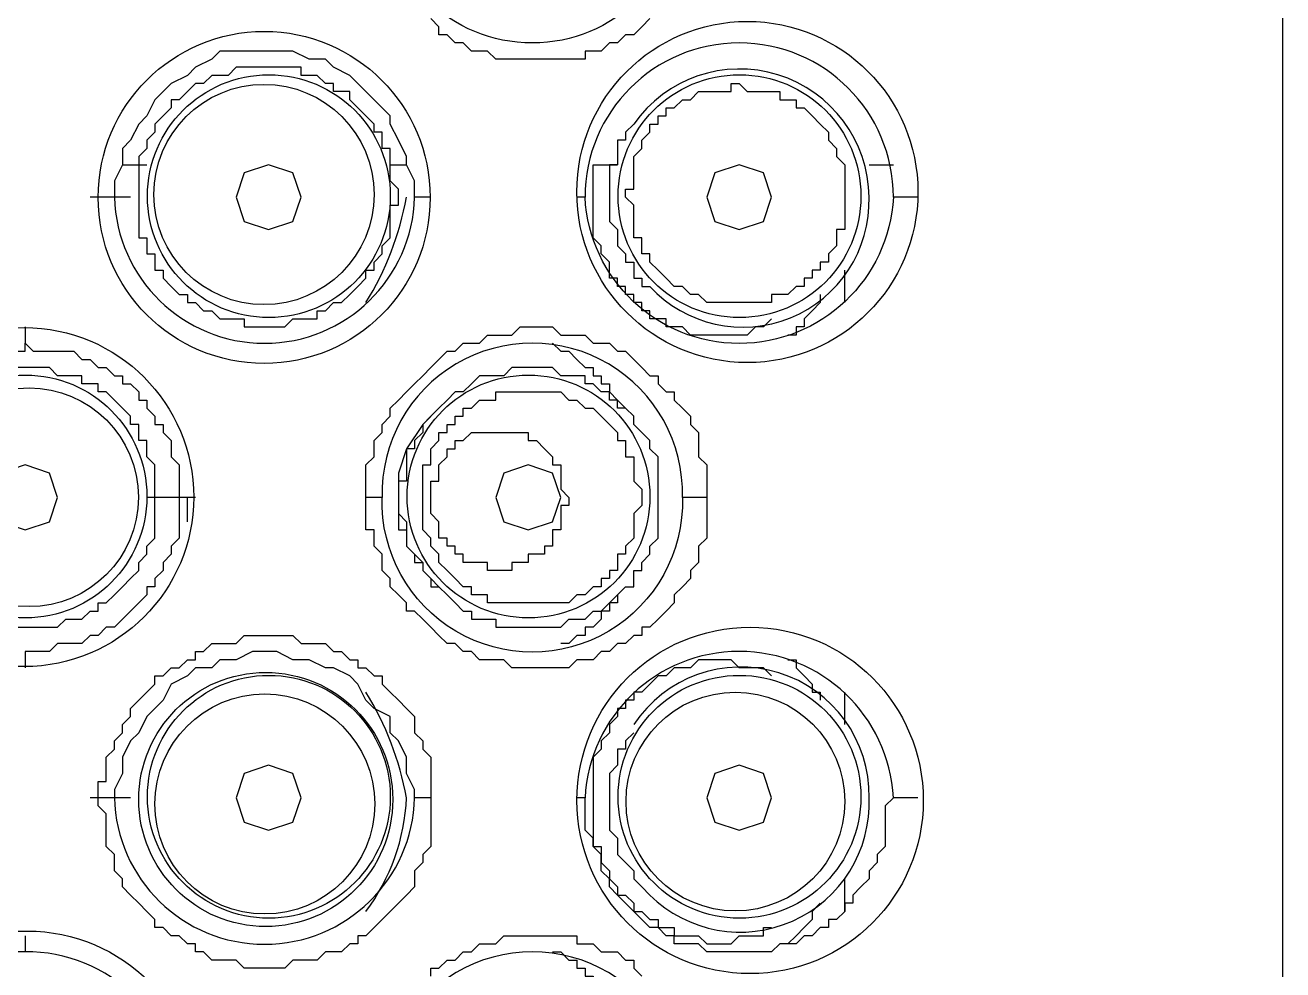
# Model space of a CAD drawing. Extents: x -1585 to -1165, y -4178 to -3881.
# Drawn here: x -1411.078 to -1406.466, y -3990.599 to -3987.136 of the extents above; entities that cross this region are included whole.
import ezdxf

# ---------------------------------------------------------------- set-up
doc = ezdxf.new("R2010")
doc.units = 0
doc.header["$LTSCALE"] = 7
doc.layers.add('DWG', color=7, linetype='CONTINUOUS')

msp = doc.modelspace()

# ---------------------------------------------------------------- linework, layer by layer
at = {"layer": 'DWG'}
for points in [[(-1406.4663, -4033.5221), (-1406.4663, -3967.1796), (-1415.6591, -3967.1796), (-1415.6591, -4033.5221)], [(-1410.6611, -3987.7666), (-1410.6611, -3987.7963), (-1410.6611, -3987.8261), (-1410.6611, -3987.8558), (-1410.6611, -3987.8856), (-1410.6611, -3987.9153), (-1410.6313, -3987.9153), (-1410.6313, -3987.9451), (-1410.6313, -3987.9748), (-1410.6016, -3987.9748), (-1410.6016, -3988.0046), (-1410.6016, -3988.0343), (-1410.5718, -3988.0343), (-1410.5718, -3988.0641), (-1410.5421, -3988.0938), (-1410.5123, -3988.1236), (-1410.4826, -3988.1236), (-1410.4826, -3988.1533), (-1410.4528, -3988.1533), (-1410.4231, -3988.1831), (-1410.3933, -3988.1831), (-1410.3636, -3988.2128), (-1410.3338, -3988.2128), (-1410.3041, -3988.2128), (-1410.2743, -3988.2128), (-1410.2743, -3988.2426), (-1410.2446, -3988.2426), (-1410.2148, -3988.2426), (-1410.1851, -3988.2426), (-1410.1553, -3988.2426), (-1410.1256, -3988.2426), (-1410.0958, -3988.2128), (-1410.0661, -3988.2128), (-1410.0363, -3988.2128), (-1410.0066, -3988.2128), (-1410.0066, -3988.1831), (-1409.9768, -3988.1831), (-1409.9471, -3988.1533), (-1409.9173, -3988.1533), (-1409.8876, -3988.1236), (-1409.8578, -3988.0938), (-1409.8281, -3988.0641), (-1409.8281, -3988.0343), (-1409.7983, -3988.0343), (-1409.7983, -3988.0046), (-1409.7686, -3987.9748), (-1409.7686, -3987.9451), (-1409.7388, -3987.9153), (-1409.7388, -3987.8856), (-1409.7388, -3987.8558), (-1409.7388, -3987.8261), (-1409.7388, -3987.7963), (-1409.7091, -3987.7963), (-1409.7091, -3987.7666), (-1409.7091, -3987.7368), (-1409.7388, -3987.7071), (-1409.7388, -3987.6773), (-1409.7388, -3987.6476), (-1409.7388, -3987.6178), (-1409.7388, -3987.5881), (-1409.7686, -3987.5881), (-1409.7686, -3987.5583), (-1409.7686, -3987.5286), (-1409.7983, -3987.5286), (-1409.7983, -3987.4988), (-1409.8281, -3987.4691), (-1409.8578, -3987.4393), (-1409.8876, -3987.4096), (-1409.8876, -3987.3798), (-1409.9173, -3987.3798), (-1409.9471, -3987.3798), (-1409.9471, -3987.3501), (-1409.9768, -3987.3501), (-1410.0066, -3987.3203), (-1410.0363, -3987.3203), (-1410.0661, -3987.3203), (-1410.0661, -3987.2906), (-1410.0958, -3987.2906), (-1410.1256, -3987.2906), (-1410.1553, -3987.2906), (-1410.1851, -3987.2906), (-1410.2148, -3987.2906), (-1410.2446, -3987.2906), (-1410.2743, -3987.2906), (-1410.3041, -3987.2906), (-1410.3338, -3987.3203), (-1410.3636, -3987.3203), (-1410.3933, -3987.3203), (-1410.4231, -3987.3501), (-1410.4528, -3987.3501), (-1410.4826, -3987.3798), (-1410.5123, -3987.4096), (-1410.5421, -3987.4096), (-1410.5421, -3987.4393), (-1410.5718, -3987.4691), (-1410.6016, -3987.4988), (-1410.6016, -3987.5286), (-1410.6313, -3987.5583), (-1410.6313, -3987.5881), (-1410.6611, -3987.6178), (-1410.6611, -3987.6476), (-1410.6611, -3987.6773), (-1410.6611, -3987.7071), (-1410.6611, -3987.7368)], [(-1408.0728, -3987.7666), (-1408.0728, -3987.7963), (-1408.0728, -3987.8261), (-1408.0728, -3987.8558), (-1408.0728, -3987.8856), (-1408.1026, -3987.8856), (-1408.1026, -3987.9153), (-1408.1026, -3987.9451), (-1408.1323, -3987.9748), (-1408.1323, -3988.0046), (-1408.1621, -3988.0046), (-1408.1621, -3988.0343), (-1408.1918, -3988.0343), (-1408.1918, -3988.0641), (-1408.2216, -3988.0641), (-1408.2216, -3988.0938), (-1408.2513, -3988.0938), (-1408.2811, -3988.1236), (-1408.3108, -3988.1236), (-1408.3406, -3988.1236), (-1408.3406, -3988.1533), (-1408.3703, -3988.1533), (-1408.4001, -3988.1533), (-1408.4298, -3988.1533), (-1408.4596, -3988.1533), (-1408.4893, -3988.1533), (-1408.5191, -3988.1533), (-1408.5488, -3988.1533), (-1408.5786, -3988.1533), (-1408.6083, -3988.1236), (-1408.6381, -3988.1236), (-1408.6678, -3988.0938), (-1408.6976, -3988.0938), (-1408.7273, -3988.0641), (-1408.7571, -3988.0343), (-1408.7868, -3988.0046), (-1408.7868, -3987.9748), (-1408.8166, -3987.9748), (-1408.8166, -3987.9451), (-1408.8166, -3987.9153), (-1408.8463, -3987.9153), (-1408.8463, -3987.8856), (-1408.8463, -3987.8558), (-1408.8463, -3987.8261), (-1408.8463, -3987.7963), (-1408.8761, -3987.7666), (-1408.8761, -3987.7368), (-1408.8463, -3987.7368), (-1408.8463, -3987.7071), (-1408.8463, -3987.6773), (-1408.8463, -3987.6476), (-1408.8463, -3987.6178), (-1408.8166, -3987.5881), (-1408.8166, -3987.5583), (-1408.7868, -3987.5286), (-1408.7868, -3987.4988), (-1408.7571, -3987.4988), (-1408.7571, -3987.4691), (-1408.7273, -3987.4691), (-1408.7273, -3987.4393), (-1408.6976, -3987.4393), (-1408.6678, -3987.4096), (-1408.6381, -3987.4096), (-1408.6083, -3987.3798), (-1408.5786, -3987.3798), (-1408.5488, -3987.3798), (-1408.5191, -3987.3798), (-1408.4893, -3987.3798), (-1408.4893, -3987.3501), (-1408.4596, -3987.3501), (-1408.4298, -3987.3798), (-1408.4001, -3987.3798), (-1408.3703, -3987.3798), (-1408.3406, -3987.3798), (-1408.3108, -3987.3798), (-1408.3108, -3987.4096), (-1408.2811, -3987.4096), (-1408.2513, -3987.4096), (-1408.2513, -3987.4393), (-1408.2216, -3987.4393), (-1408.1918, -3987.4691), (-1408.1621, -3987.4988), (-1408.1323, -3987.5286), (-1408.1323, -3987.5583), (-1408.1026, -3987.5881), (-1408.1026, -3987.6178), (-1408.0728, -3987.6476), (-1408.0728, -3987.6773), (-1408.0728, -3987.7071), (-1408.0728, -3987.7368)], [(-1410.3041, -3987.7666), (-1410.2743, -3987.8558), (-1410.1851, -3987.8856), (-1410.0958, -3987.8558), (-1410.0661, -3987.7666), (-1410.0958, -3987.6773), (-1410.1851, -3987.6476), (-1410.2743, -3987.6773)], [(-1408.5786, -3987.7666), (-1408.5488, -3987.8558), (-1408.4596, -3987.8856), (-1408.3703, -3987.8558), (-1408.3406, -3987.7666), (-1408.3703, -3987.6773), (-1408.4596, -3987.6476), (-1408.5488, -3987.6773)], [(-1409.8281, -3988.8673), (-1409.8281, -3988.8376), (-1409.8281, -3988.8078), (-1409.8281, -3988.7781), (-1409.8281, -3988.7483), (-1409.7983, -3988.7186), (-1409.7983, -3988.6888), (-1409.7983, -3988.6591), (-1409.7686, -3988.6293), (-1409.7686, -3988.5996), (-1409.7388, -3988.5698), (-1409.7388, -3988.5401), (-1409.7091, -3988.5103), (-1409.6793, -3988.4806), (-1409.6496, -3988.4508), (-1409.6198, -3988.4211), (-1409.5901, -3988.3913), (-1409.5603, -3988.3616), (-1409.5306, -3988.3318), (-1409.5008, -3988.3318), (-1409.4711, -3988.3021), (-1409.4413, -3988.3021), (-1409.4116, -3988.3021), (-1409.3818, -3988.2723), (-1409.3521, -3988.2723), (-1409.3223, -3988.2723), (-1409.2926, -3988.2723), (-1409.2628, -3988.2426), (-1409.2331, -3988.2426), (-1409.2033, -3988.2426), (-1409.1736, -3988.2426), (-1409.1438, -3988.2426), (-1409.1141, -3988.2723), (-1409.0843, -3988.2723), (-1409.0546, -3988.2723), (-1409.0248, -3988.2723), (-1408.9951, -3988.3021), (-1408.9653, -3988.3021), (-1408.9356, -3988.3021), (-1408.9058, -3988.3318), (-1408.8761, -3988.3318), (-1408.8463, -3988.3616), (-1408.8166, -3988.3913), (-1408.7868, -3988.4211), (-1408.7571, -3988.4211), (-1408.7571, -3988.4508), (-1408.7273, -3988.4806), (-1408.6976, -3988.4806), (-1408.6976, -3988.5103), (-1408.6678, -3988.5401), (-1408.6381, -3988.5698), (-1408.6381, -3988.5996), (-1408.6083, -3988.6293), (-1408.6083, -3988.6591), (-1408.6083, -3988.6888), (-1408.6083, -3988.7186), (-1408.5786, -3988.7483), (-1408.5786, -3988.7781), (-1408.5786, -3988.8078), (-1408.5786, -3988.8673), (-1408.5786, -3988.8971), (-1408.5786, -3988.9268), (-1408.5786, -3988.9566), (-1408.5786, -3988.9863), (-1408.5786, -3989.0161), (-1408.6083, -3989.0458), (-1408.6083, -3989.0756), (-1408.6083, -3989.1053), (-1408.6381, -3989.1351), (-1408.6381, -3989.1648), (-1408.6678, -3989.1946), (-1408.6976, -3989.2243), (-1408.6976, -3989.2541), (-1408.7273, -3989.2838), (-1408.7571, -3989.3136), (-1408.7868, -3989.3433), (-1408.8166, -3989.3433), (-1408.8166, -3989.3731), (-1408.8463, -3989.3731), (-1408.8761, -3989.4028), (-1408.9058, -3989.4028), (-1408.9356, -3989.4326), (-1408.9653, -3989.4326), (-1408.9951, -3989.4623), (-1409.0248, -3989.4623), (-1409.0546, -3989.4623), (-1409.0843, -3989.4921), (-1409.1141, -3989.4921), (-1409.1438, -3989.4921), (-1409.1736, -3989.4921), (-1409.2033, -3989.4921), (-1409.2331, -3989.4921), (-1409.2628, -3989.4921), (-1409.2926, -3989.4921), (-1409.3223, -3989.4623), (-1409.3521, -3989.4623), (-1409.3818, -3989.4623), (-1409.4116, -3989.4623), (-1409.4413, -3989.4326), (-1409.4711, -3989.4326), (-1409.5008, -3989.4028), (-1409.5306, -3989.4028), (-1409.5603, -3989.3731), (-1409.5901, -3989.3433), (-1409.6198, -3989.3136), (-1409.6496, -3989.2838), (-1409.6793, -3989.2838), (-1409.6793, -3989.2541), (-1409.7091, -3989.2243), (-1409.7388, -3989.1946), (-1409.7388, -3989.1648), (-1409.7686, -3989.1351), (-1409.7686, -3989.1053), (-1409.7686, -3989.0756), (-1409.7983, -3989.0458), (-1409.7983, -3989.0161), (-1409.7983, -3988.9863), (-1409.8281, -3988.9863), (-1409.8281, -3988.9566), (-1409.8281, -3988.9268), (-1409.8281, -3988.8971)], [(-1409.7091, -3988.8673), (-1409.7091, -3988.8971), (-1409.7091, -3988.9268), (-1409.6793, -3988.9566), (-1409.6793, -3988.9863), (-1409.6793, -3989.0161), (-1409.6793, -3989.0458), (-1409.6496, -3989.0756), (-1409.6198, -3989.1053), (-1409.6198, -3989.1351), (-1409.5901, -3989.1648), (-1409.5901, -3989.1946), (-1409.5603, -3989.1946), (-1409.5306, -3989.2243), (-1409.5008, -3989.2541), (-1409.4711, -3989.2838), (-1409.4413, -3989.2838), (-1409.4413, -3989.3136), (-1409.4116, -3989.3136), (-1409.3818, -3989.3136), (-1409.3521, -3989.3136), (-1409.3521, -3989.3433), (-1409.3223, -3989.3433), (-1409.2926, -3989.3433), (-1409.2628, -3989.3433), (-1409.2331, -3989.3433), (-1409.2033, -3989.3433), (-1409.1736, -3989.3433), (-1409.1438, -3989.3433), (-1409.1141, -3989.3433), (-1409.0843, -3989.3136), (-1409.0546, -3989.3136), (-1409.0248, -3989.3136), (-1408.9951, -3989.2838), (-1408.9653, -3989.2838), (-1408.9356, -3989.2541), (-1408.9058, -3989.2243), (-1408.8761, -3989.1946), (-1408.8463, -3989.1946), (-1408.8463, -3989.1648), (-1408.8463, -3989.1351), (-1408.8166, -3989.1351), (-1408.8166, -3989.1053), (-1408.7868, -3989.0756), (-1408.7868, -3989.0458), (-1408.7571, -3989.0161), (-1408.7571, -3988.9863), (-1408.7571, -3988.9566), (-1408.7571, -3988.9268), (-1408.7571, -3988.8971), (-1408.7571, -3988.8673), (-1408.7571, -3988.8376), (-1408.7571, -3988.8078), (-1408.7571, -3988.7781), (-1408.7571, -3988.7483), (-1408.7571, -3988.7186), (-1408.7868, -3988.6888), (-1408.7868, -3988.6591), (-1408.8166, -3988.6293), (-1408.8463, -3988.5996), (-1408.8463, -3988.5698), (-1408.8761, -3988.5401), (-1408.9058, -3988.5401), (-1408.9058, -3988.5103), (-1408.9356, -3988.5103), (-1408.9356, -3988.4806), (-1408.9653, -3988.4806), (-1408.9951, -3988.4508), (-1409.0248, -3988.4508), (-1409.0248, -3988.4211), (-1409.0546, -3988.4211), (-1409.0843, -3988.4211), (-1409.1141, -3988.4211), (-1409.1438, -3988.3913), (-1409.1736, -3988.3913), (-1409.2033, -3988.3913), (-1409.2331, -3988.3913), (-1409.2628, -3988.3913), (-1409.2926, -3988.3913), (-1409.3223, -3988.4211), (-1409.3521, -3988.4211), (-1409.3818, -3988.4211), (-1409.4116, -3988.4211), (-1409.4413, -3988.4508), (-1409.4711, -3988.4806), (-1409.5008, -3988.4806), (-1409.5306, -3988.5103), (-1409.5603, -3988.5401), (-1409.5901, -3988.5698), (-1409.6198, -3988.5996), (-1409.6198, -3988.6293), (-1409.6496, -3988.6591), (-1409.6496, -3988.6888), (-1409.6793, -3988.6888), (-1409.6793, -3988.7186), (-1409.6793, -3988.7483), (-1409.6793, -3988.7781), (-1409.6793, -3988.8078), (-1409.7091, -3988.8078), (-1409.7091, -3988.8376)], [(-1408.8166, -3988.8673), (-1408.8166, -3988.8971), (-1408.8463, -3988.9268), (-1408.8463, -3988.9566), (-1408.8463, -3988.9863), (-1408.8463, -3989.0161), (-1408.8761, -3989.0458), (-1408.8761, -3989.0756), (-1408.9058, -3989.0756), (-1408.9058, -3989.1053), (-1408.9058, -3989.1351), (-1408.9356, -3989.1351), (-1408.9356, -3989.1648), (-1408.9653, -3989.1648), (-1408.9653, -3989.1946), (-1408.9951, -3989.1946), (-1409.0248, -3989.2243), (-1409.0546, -3989.2243), (-1409.0843, -3989.2541), (-1409.1141, -3989.2541), (-1409.1438, -3989.2541), (-1409.1736, -3989.2541), (-1409.2033, -3989.2541), (-1409.2331, -3989.2541), (-1409.2628, -3989.2541), (-1409.2926, -3989.2541), (-1409.3223, -3989.2541), (-1409.3521, -3989.2541), (-1409.3818, -3989.2541), (-1409.3818, -3989.2243), (-1409.4116, -3989.2243), (-1409.4413, -3989.2243), (-1409.4413, -3989.1946), (-1409.4711, -3989.1946), (-1409.5008, -3989.1648), (-1409.5306, -3989.1351), (-1409.5603, -3989.1053), (-1409.5603, -3989.0756), (-1409.5901, -3989.0458), (-1409.5901, -3989.0161), (-1409.6198, -3988.9863), (-1409.6198, -3988.9566), (-1409.6198, -3988.9268), (-1409.6198, -3988.8971), (-1409.6198, -3988.8673), (-1409.6198, -3988.8376), (-1409.6198, -3988.8078), (-1409.6198, -3988.7781), (-1409.6198, -3988.7483), (-1409.5901, -3988.7483), (-1409.5901, -3988.7186), (-1409.5901, -3988.6888), (-1409.5603, -3988.6591), (-1409.5603, -3988.6293), (-1409.5306, -3988.6293), (-1409.5306, -3988.5996), (-1409.5008, -3988.5996), (-1409.5008, -3988.5698), (-1409.4711, -3988.5698), (-1409.4711, -3988.5401), (-1409.4413, -3988.5401), (-1409.4116, -3988.5103), (-1409.3818, -3988.5103), (-1409.3521, -3988.5103), (-1409.3521, -3988.4806), (-1409.3223, -3988.4806), (-1409.2926, -3988.4806), (-1409.2628, -3988.4806), (-1409.2331, -3988.4806), (-1409.2033, -3988.4806), (-1409.1736, -3988.4806), (-1409.1438, -3988.4806), (-1409.1141, -3988.4806), (-1409.0843, -3988.5103), (-1409.0546, -3988.5103), (-1409.0248, -3988.5401), (-1408.9951, -3988.5401), (-1408.9653, -3988.5698), (-1408.9356, -3988.5996), (-1408.9058, -3988.6293), (-1408.9058, -3988.6591), (-1408.8761, -3988.6591), (-1408.8761, -3988.6888), (-1408.8761, -3988.7186), (-1408.8463, -3988.7186), (-1408.8463, -3988.7483), (-1408.8463, -3988.7781), (-1408.8463, -3988.8078), (-1408.8166, -3988.8376)], [(-1409.5901, -3988.8673), (-1409.5901, -3988.8376), (-1409.5901, -3988.8078), (-1409.5603, -3988.8078), (-1409.5603, -3988.7781), (-1409.5603, -3988.7483), (-1409.5306, -3988.7186), (-1409.5306, -3988.6888), (-1409.5008, -3988.6888), (-1409.5008, -3988.6591), (-1409.4711, -3988.6591), (-1409.4413, -3988.6293), (-1409.4116, -3988.6293), (-1409.3818, -3988.6293), (-1409.3521, -3988.6293), (-1409.3223, -3988.6293), (-1409.2926, -3988.6293), (-1409.2628, -3988.6293), (-1409.2331, -3988.6293), (-1409.2331, -3988.6591), (-1409.2033, -3988.6591), (-1409.1736, -3988.6888), (-1409.1438, -3988.7186), (-1409.1438, -3988.7483), (-1409.1141, -3988.7483), (-1409.1141, -3988.7781), (-1409.1141, -3988.8078), (-1409.1141, -3988.8376), (-1409.0843, -3988.8673), (-1409.0843, -3988.8971), (-1409.1141, -3988.8971), (-1409.1141, -3988.9268), (-1409.1141, -3988.9566), (-1409.1141, -3988.9863), (-1409.1438, -3988.9863), (-1409.1438, -3989.0161), (-1409.1438, -3989.0458), (-1409.1736, -3989.0458), (-1409.1736, -3989.0756), (-1409.2033, -3989.0756), (-1409.2331, -3989.0756), (-1409.2331, -3989.1053), (-1409.2628, -3989.1053), (-1409.2926, -3989.1053), (-1409.2926, -3989.1351), (-1409.3223, -3989.1351), (-1409.3521, -3989.1351), (-1409.3818, -3989.1351), (-1409.3818, -3989.1053), (-1409.4116, -3989.1053), (-1409.4413, -3989.1053), (-1409.4711, -3989.1053), (-1409.4711, -3989.0756), (-1409.5008, -3989.0756), (-1409.5008, -3989.0458), (-1409.5306, -3989.0458), (-1409.5306, -3989.0161), (-1409.5603, -3989.0161), (-1409.5603, -3988.9863), (-1409.5603, -3988.9566), (-1409.5901, -3988.9268), (-1409.5901, -3988.8971)], [(-1410.9586, -3988.8673), (-1410.9883, -3988.7781), (-1411.0776, -3988.7483), (-1411.1668, -3988.7781), (-1411.1966, -3988.8673), (-1411.1668, -3988.9566), (-1411.0776, -3988.9863), (-1410.9883, -3988.9566)], [(-1409.3521, -3988.8673), (-1409.3223, -3988.9566), (-1409.2331, -3988.9863), (-1409.1438, -3988.9566), (-1409.1141, -3988.8673), (-1409.1438, -3988.7781), (-1409.2331, -3988.7483), (-1409.3223, -3988.7781)], [(-1410.8098, -3989.9681), (-1410.8098, -3989.9383), (-1410.8098, -3989.9086), (-1410.7801, -3989.9086), (-1410.7801, -3989.8788), (-1410.7801, -3989.8491), (-1410.7801, -3989.8193), (-1410.7503, -3989.7896), (-1410.7503, -3989.7598), (-1410.7206, -3989.7301), (-1410.7206, -3989.7003), (-1410.6908, -3989.6706), (-1410.6908, -3989.6408), (-1410.6611, -3989.6111), (-1410.6313, -3989.5813), (-1410.6016, -3989.5516), (-1410.6016, -3989.5218), (-1410.5718, -3989.5218), (-1410.5421, -3989.4921), (-1410.5123, -3989.4921), (-1410.4826, -3989.4623), (-1410.4528, -3989.4623), (-1410.4528, -3989.4326), (-1410.4231, -3989.4326), (-1410.3933, -3989.4028), (-1410.3636, -3989.4028), (-1410.3338, -3989.4028), (-1410.3041, -3989.4028), (-1410.2743, -3989.3731), (-1410.2446, -3989.3731), (-1410.2148, -3989.3731), (-1410.1851, -3989.3731), (-1410.1553, -3989.3731), (-1410.1256, -3989.3731), (-1410.0958, -3989.3731), (-1410.0661, -3989.4028), (-1410.0363, -3989.4028), (-1410.0066, -3989.4028), (-1409.9768, -3989.4028), (-1409.9471, -3989.4326), (-1409.9173, -3989.4326), (-1409.8876, -3989.4623), (-1409.8578, -3989.4623), (-1409.8578, -3989.4921), (-1409.8281, -3989.4921), (-1409.7983, -3989.5218), (-1409.7686, -3989.5218), (-1409.7686, -3989.5516), (-1409.7388, -3989.5813), (-1409.7091, -3989.6111), (-1409.6793, -3989.6408), (-1409.6496, -3989.6706), (-1409.6496, -3989.7003), (-1409.6496, -3989.7301), (-1409.6198, -3989.7598), (-1409.6198, -3989.7896), (-1409.5901, -3989.8193), (-1409.5901, -3989.8491), (-1409.5901, -3989.8788), (-1409.5901, -3989.9086), (-1409.5901, -3989.9383), (-1409.5901, -3989.9681), (-1409.5901, -3989.9978), (-1409.5901, -3990.0276), (-1409.5901, -3990.0573), (-1409.5901, -3990.0871), (-1409.5901, -3990.1168), (-1409.5901, -3990.1466), (-1409.6198, -3990.1763), (-1409.6198, -3990.2061), (-1409.6496, -3990.2358), (-1409.6496, -3990.2656), (-1409.6496, -3990.2953), (-1409.6793, -3990.3251), (-1409.7091, -3990.3548), (-1409.7388, -3990.3846), (-1409.7686, -3990.4143), (-1409.7983, -3990.4441), (-1409.8281, -3990.4738), (-1409.8578, -3990.4738), (-1409.8578, -3990.5036), (-1409.8876, -3990.5036), (-1409.9173, -3990.5333), (-1409.9471, -3990.5333), (-1409.9768, -3990.5333), (-1410.0066, -3990.5631), (-1410.0363, -3990.5631), (-1410.0661, -3990.5631), (-1410.0958, -3990.5631), (-1410.1256, -3990.5928), (-1410.1553, -3990.5928), (-1410.1851, -3990.5928), (-1410.2148, -3990.5928), (-1410.2446, -3990.5928), (-1410.2743, -3990.5928), (-1410.3041, -3990.5631), (-1410.3338, -3990.5631), (-1410.3636, -3990.5631), (-1410.3933, -3990.5631), (-1410.4231, -3990.5333), (-1410.4528, -3990.5333), (-1410.4528, -3990.5036), (-1410.4826, -3990.5036), (-1410.5123, -3990.4738), (-1410.5421, -3990.4738), (-1410.5718, -3990.4441), (-1410.6016, -3990.4441), (-1410.6016, -3990.4143), (-1410.6313, -3990.3846), (-1410.6611, -3990.3548), (-1410.6908, -3990.3251), (-1410.7206, -3990.2953), (-1410.7206, -3990.2656), (-1410.7503, -3990.2358), (-1410.7503, -3990.2061), (-1410.7503, -3990.1763), (-1410.7801, -3990.1466), (-1410.7801, -3990.1168), (-1410.7801, -3990.0871), (-1410.7801, -3990.0573), (-1410.7801, -3990.0276), (-1410.8098, -3989.9978)], [(-1410.3041, -3989.9681), (-1410.2743, -3990.0573), (-1410.1851, -3990.0871), (-1410.0958, -3990.0573), (-1410.0661, -3989.9681), (-1410.0958, -3989.8788), (-1410.1851, -3989.8491), (-1410.2743, -3989.8788)], [(-1408.5786, -3989.9681), (-1408.5488, -3990.0573), (-1408.4596, -3990.0871), (-1408.3703, -3990.0573), (-1408.3406, -3989.9681), (-1408.3703, -3989.8788), (-1408.4596, -3989.8491), (-1408.5488, -3989.8788)]]:
    msp.add_lwpolyline(points, close=True, dxfattribs=at)
for points in [[(-1408.5786, -3986.6658), (-1408.6083, -3986.6658), (-1408.6381, -3986.6658), (-1408.6678, -3986.6658, -0.973338), (-1409.7686, -3986.6658), (-1409.7983, -3986.6658), (-1409.8281, -3986.6658)], [(-1407.8051, -3987.7666), (-1407.8348, -3987.7666), (-1407.8646, -3987.7666), (-1407.8943, -3987.7666, -0.948753), (-1409.0248, -3987.7666), (-1409.0546, -3987.7666)], [(-1408.5786, -3988.8673), (-1408.6083, -3988.8673), (-1408.6381, -3988.8673), (-1408.6678, -3988.8673, -1.030318), (-1409.7686, -3988.8673), (-1409.7983, -3988.8673), (-1409.8281, -3988.8673)], [(-1408.8463, -3989.7301), (-1408.8761, -3989.7598), (-1408.8761, -3989.7896), (-1408.9058, -3989.7896), (-1408.9058, -3989.8193), (-1408.9058, -3989.8491), (-1408.9356, -3989.8788), (-1408.9356, -3989.9086), (-1408.9356, -3989.9383), (-1408.9356, -3989.9681), (-1408.9356, -3989.9978), (-1408.9356, -3990.0276), (-1408.9356, -3990.0573), (-1408.9356, -3990.0871), (-1408.9058, -3990.1168), (-1408.9058, -3990.1466), (-1408.9058, -3990.1763), (-1408.8761, -3990.2061), (-1408.8463, -3990.2358), (-1408.8463, -3990.2656), (-1408.8166, -3990.2953), (-1408.7868, -3990.3251, 0.680857), (-1407.9836, -3989.9681, 0.751306), (-1408.8463, -3989.7003)], [(-1409.8281, -3990.3846, 0.150368), (-1409.6793, -3989.9681, 0.09294), (-1409.8281, -3989.5813)]]:
    msp.add_lwpolyline(points, format="xyb", dxfattribs=at)
for points in [[(-1408.7868, -3987.1121), (-1408.8166, -3987.1418), (-1408.8463, -3987.1716), (-1408.8761, -3987.1716), (-1408.9058, -3987.2013), (-1408.9356, -3987.2013), (-1408.9653, -3987.2311), (-1408.9951, -3987.2311), (-1409.0248, -3987.2311), (-1409.0248, -3987.2608), (-1409.0546, -3987.2608), (-1409.0843, -3987.2608), (-1409.1141, -3987.2608), (-1409.1438, -3987.2608), (-1409.1736, -3987.2608), (-1409.2033, -3987.2608), (-1409.2331, -3987.2608), (-1409.2628, -3987.2608), (-1409.2926, -3987.2608), (-1409.3223, -3987.2608), (-1409.3521, -3987.2608), (-1409.3818, -3987.2311), (-1409.4116, -3987.2311), (-1409.4413, -3987.2311), (-1409.4711, -3987.2013), (-1409.5008, -3987.2013), (-1409.5306, -3987.1716), (-1409.5603, -3987.1716), (-1409.5603, -3987.1418), (-1409.5901, -3987.1121)], [(-1409.5901, -3987.7666), (-1409.6198, -3987.7666), (-1409.6496, -3987.7666), (-1409.6496, -3987.7071), (-1409.6793, -3987.6476), (-1409.6793, -3987.6178), (-1409.7091, -3987.5583), (-1409.7388, -3987.4988), (-1409.7388, -3987.4691), (-1409.7983, -3987.4096), (-1409.8281, -3987.3798), (-1409.8578, -3987.3501), (-1409.8876, -3987.3203), (-1409.9471, -3987.2906), (-1409.9768, -3987.2608), (-1410.0363, -3987.2608), (-1410.0958, -3987.2311), (-1410.1553, -3987.2311), (-1410.1851, -3987.2311), (-1410.2446, -3987.2311), (-1410.3041, -3987.2311), (-1410.3636, -3987.2311), (-1410.3933, -3987.2608), (-1410.4528, -3987.2906), (-1410.4826, -3987.3203), (-1410.5421, -3987.3501), (-1410.5718, -3987.3798), (-1410.6016, -3987.4096), (-1410.6313, -3987.4691), (-1410.6611, -3987.4988), (-1410.6908, -3987.5583), (-1410.7206, -3987.5881), (-1410.7206, -3987.6476), (-1410.7503, -3987.7071), (-1410.7503, -3987.7666), (-1410.7801, -3987.7666), (-1410.8098, -3987.7666)], [(-1410.7206, -3987.6476), (-1410.6313, -3987.6476)], [(-1409.7388, -3987.6476), (-1409.6793, -3987.6476)], [(-1408.3406, -3988.2128), (-1408.3703, -3988.2426), (-1408.4001, -3988.2426), (-1408.4298, -3988.2723), (-1408.4596, -3988.2723), (-1408.4893, -3988.2723), (-1408.5191, -3988.2723), (-1408.5488, -3988.2723), (-1408.5786, -3988.2723), (-1408.6083, -3988.2723), (-1408.6381, -3988.2723), (-1408.6678, -3988.2426), (-1408.6976, -3988.2426), (-1408.7273, -3988.2426), (-1408.7273, -3988.2128), (-1408.7571, -3988.2128), (-1408.7868, -3988.2128), (-1408.7868, -3988.1831), (-1408.8166, -3988.1831), (-1408.8166, -3988.1533), (-1408.8463, -3988.1533), (-1408.8463, -3988.1236), (-1408.8761, -3988.1236), (-1408.8761, -3988.0938), (-1408.9058, -3988.0938), (-1408.9058, -3988.0641), (-1408.9356, -3988.0641), (-1408.9356, -3988.0343), (-1408.9356, -3988.0046), (-1408.9653, -3987.9748), (-1408.9653, -3987.9451), (-1408.9951, -3987.9153), (-1408.9951, -3987.8856), (-1408.9951, -3987.8558), (-1408.9951, -3987.8261), (-1408.9951, -3987.7963), (-1408.9951, -3987.7666), (-1408.9951, -3987.7368), (-1408.9951, -3987.7071), (-1408.9951, -3987.6773), (-1408.9951, -3987.6476), (-1408.9058, -3987.6476)], [(-1407.9836, -3987.6476), (-1407.8943, -3987.6476)], [(-1410.6908, -3987.7666), (-1410.7206, -3987.7666), (-1410.7503, -3987.7666), (-1410.7801, -3987.7666), (-1410.8098, -3987.7666), (-1410.8396, -3987.7666)], [(-1408.0728, -3988.1533), (-1408.0728, -3988.0343)], [(-1408.1621, -3988.1236), (-1408.1621, -3988.1533), (-1408.1918, -3988.1831), (-1408.2216, -3988.2128), (-1408.2216, -3988.2426), (-1408.2513, -3988.2426), (-1408.2513, -3988.2723), (-1408.2811, -3988.2723)], [(-1411.0776, -3988.2426), (-1411.0776, -3988.2723), (-1411.0776, -3988.3021), (-1411.0478, -3988.3318), (-1411.0181, -3988.3318), (-1410.9883, -3988.3318), (-1410.9586, -3988.3318), (-1410.9288, -3988.3318), (-1410.8991, -3988.3318), (-1410.8693, -3988.3616), (-1410.8396, -3988.3616), (-1410.8098, -3988.3913), (-1410.7801, -3988.3913), (-1410.7503, -3988.4211), (-1410.7206, -3988.4211), (-1410.7206, -3988.4508), (-1410.6908, -3988.4508), (-1410.6611, -3988.4806), (-1410.6611, -3988.5103), (-1410.6313, -3988.5103), (-1410.6313, -3988.5401), (-1410.6016, -3988.5698), (-1410.6016, -3988.5996), (-1410.5718, -3988.5996), (-1410.5718, -3988.6293), (-1410.5421, -3988.6591), (-1410.5421, -3988.6888), (-1410.5421, -3988.7186), (-1410.5123, -3988.7483), (-1410.5123, -3988.7781), (-1410.5123, -3988.8078), (-1410.5123, -3988.8376), (-1410.5123, -3988.8673)], [(-1411.1073, -3988.3318), (-1411.0776, -3988.3318), (-1411.0776, -3988.3021)], [(-1409.1438, -3988.3021), (-1409.1141, -3988.3318), (-1409.0843, -3988.3318), (-1409.0546, -3988.3616), (-1409.0248, -3988.3913), (-1408.9951, -3988.3913), (-1408.9951, -3988.4211), (-1408.9653, -3988.4211), (-1408.9653, -3988.4508), (-1408.9356, -3988.4508), (-1408.9356, -3988.4806), (-1408.9058, -3988.5103), (-1408.8761, -3988.5401)], [(-1411.1073, -3989.3433), (-1411.0776, -3989.3433), (-1411.0478, -3989.3433), (-1411.0181, -3989.3433), (-1410.9883, -3989.3433), (-1410.9586, -3989.3433), (-1410.9288, -3989.3136), (-1410.8991, -3989.3136), (-1410.8693, -3989.3136), (-1410.8396, -3989.2838), (-1410.8098, -3989.2838), (-1410.8098, -3989.2541), (-1410.7801, -3989.2541), (-1410.7503, -3989.2243), (-1410.7206, -3989.1946), (-1410.6908, -3989.1648), (-1410.6611, -3989.1351), (-1410.6611, -3989.1053), (-1410.6313, -3989.0756), (-1410.6313, -3989.0458), (-1410.6016, -3989.0161), (-1410.6016, -3988.9863), (-1410.6016, -3988.9566), (-1410.6016, -3988.9268), (-1410.6016, -3988.8971), (-1410.6016, -3988.8673), (-1410.6016, -3988.8376), (-1410.6016, -3988.8078), (-1410.6016, -3988.7781), (-1410.6016, -3988.7483), (-1410.6313, -3988.7186), (-1410.6313, -3988.6888), (-1410.6313, -3988.6591), (-1410.6611, -3988.6591), (-1410.6611, -3988.6293), (-1410.6611, -3988.5996), (-1410.6908, -3988.5996), (-1410.6908, -3988.5698), (-1410.7206, -3988.5401), (-1410.7503, -3988.5103), (-1410.7801, -3988.4806), (-1410.8098, -3988.4806), (-1410.8098, -3988.4508), (-1410.8396, -3988.4508), (-1410.8693, -3988.4508), (-1410.8693, -3988.4211), (-1410.8991, -3988.4211), (-1410.9288, -3988.4211), (-1410.9586, -3988.4211), (-1410.9883, -3988.3913), (-1411.0181, -3988.3913), (-1411.0478, -3988.3913), (-1411.0776, -3988.3913), (-1411.1073, -3988.3913)], [(-1409.5603, -3988.5401), (-1409.6198, -3988.5996), (-1409.6793, -3988.6888), (-1409.7091, -3988.7781), (-1409.7091, -3988.8673), (-1409.7091, -3988.8971), (-1409.7091, -3988.9268), (-1409.7091, -3988.9566), (-1409.7091, -3988.9863), (-1409.6793, -3988.9863), (-1409.6793, -3989.0161), (-1409.6793, -3989.0458), (-1409.6496, -3989.0756), (-1409.6496, -3989.1053), (-1409.6198, -3989.1053), (-1409.6198, -3989.1351), (-1409.5901, -3989.1648), (-1409.5603, -3989.1946), (-1409.5306, -3989.2243)], [(-1410.4528, -3988.8673), (-1410.4826, -3988.8673), (-1410.5123, -3988.8673), (-1410.5123, -3988.8971), (-1410.5123, -3988.9268), (-1410.5123, -3988.9566), (-1410.5123, -3988.9863), (-1410.5123, -3989.0161), (-1410.5421, -3989.0458), (-1410.5421, -3989.0756), (-1410.5718, -3989.1053), (-1410.5718, -3989.1351), (-1410.6016, -3989.1648), (-1410.6016, -3989.1946), (-1410.6313, -3989.1946), (-1410.6313, -3989.2243), (-1410.6611, -3989.2541), (-1410.6908, -3989.2838), (-1410.7206, -3989.3136), (-1410.7503, -3989.3433), (-1410.7801, -3989.3433), (-1410.8098, -3989.3731), (-1410.8396, -3989.3731), (-1410.8693, -3989.4028), (-1410.8991, -3989.4028), (-1410.9288, -3989.4028), (-1410.9586, -3989.4028), (-1410.9883, -3989.4326), (-1411.0181, -3989.4326), (-1411.0478, -3989.4326), (-1411.0776, -3989.4326), (-1411.0776, -3989.4623), (-1411.0776, -3989.4921)], [(-1410.4826, -3988.9566), (-1410.4826, -3988.9268), (-1410.4826, -3988.8971), (-1410.4826, -3988.8673), (-1410.5123, -3988.8673), (-1410.5421, -3988.8673), (-1410.5718, -3988.8673), (-1410.6016, -3988.8673), (-1410.6313, -3988.8673)], [(-1408.9058, -3989.2243), (-1408.9058, -3989.2541), (-1408.9356, -3989.2541), (-1408.9356, -3989.2838), (-1408.9653, -3989.2838), (-1408.9653, -3989.3136), (-1408.9951, -3989.3433), (-1409.0248, -3989.3433), (-1409.0248, -3989.3731), (-1409.0546, -3989.3731), (-1409.0843, -3989.4028), (-1409.1141, -3989.4028)], [(-1409.5901, -3989.9681), (-1409.6198, -3989.9681), (-1409.6496, -3989.9681), (-1409.6496, -3989.9383), (-1409.6793, -3989.8788), (-1409.6793, -3989.8193), (-1409.7091, -3989.7598), (-1409.7388, -3989.7301), (-1409.7388, -3989.6706), (-1409.7983, -3989.6408), (-1409.8281, -3989.6111), (-1409.8578, -3989.5516), (-1409.8876, -3989.5218), (-1409.9471, -3989.4921), (-1409.9768, -3989.4921), (-1410.0363, -3989.4623), (-1410.0958, -3989.4623), (-1410.1553, -3989.4326), (-1410.1851, -3989.4326), (-1410.2446, -3989.4326), (-1410.3041, -3989.4623), (-1410.3636, -3989.4623), (-1410.3933, -3989.4921), (-1410.4528, -3989.4921), (-1410.4826, -3989.5218), (-1410.5421, -3989.5516), (-1410.5718, -3989.6111), (-1410.6016, -3989.6408), (-1410.6313, -3989.6706), (-1410.6611, -3989.7301), (-1410.6908, -3989.7598), (-1410.7206, -3989.8193), (-1410.7206, -3989.8788), (-1410.7503, -3989.9383), (-1410.7503, -3989.9681), (-1410.7801, -3989.9681), (-1410.8098, -3989.9681)], [(-1408.3406, -3989.5218), (-1408.3703, -3989.4921), (-1408.4001, -3989.4921), (-1408.4298, -3989.4921), (-1408.4596, -3989.4921), (-1408.4893, -3989.4623), (-1408.5191, -3989.4623), (-1408.5488, -3989.4623), (-1408.5786, -3989.4623), (-1408.6083, -3989.4623), (-1408.6381, -3989.4921), (-1408.6678, -3989.4921), (-1408.6976, -3989.4921), (-1408.7273, -3989.5218), (-1408.7571, -3989.5218), (-1408.7868, -3989.5516), (-1408.8166, -3989.5813), (-1408.8463, -3989.5813), (-1408.8463, -3989.6111), (-1408.8761, -3989.6111), (-1408.8761, -3989.6408), (-1408.9058, -3989.6408), (-1408.9058, -3989.6706), (-1408.9356, -3989.7003), (-1408.9356, -3989.7301), (-1408.9653, -3989.7598), (-1408.9653, -3989.7896), (-1408.9951, -3989.8193), (-1408.9951, -3989.8491), (-1408.9951, -3989.8788), (-1408.9951, -3989.9086), (-1408.9951, -3989.9383), (-1408.9951, -3989.9681), (-1408.9951, -3989.9978), (-1408.9951, -3990.0276), (-1408.9951, -3990.0573), (-1408.9951, -3990.0871), (-1408.9951, -3990.1168), (-1408.9951, -3990.1466), (-1408.9653, -3990.1466), (-1408.9653, -3990.1763), (-1408.9653, -3990.2061), (-1408.9356, -3990.2358), (-1408.9356, -3990.2656), (-1408.9058, -3990.2953), (-1408.9058, -3990.3251), (-1408.8761, -3990.3251), (-1408.8463, -3990.3548), (-1408.8463, -3990.3846), (-1408.8166, -3990.3846), (-1408.7868, -3990.4143), (-1408.7571, -3990.4143), (-1408.7571, -3990.4441), (-1408.7273, -3990.4441), (-1408.6976, -3990.4441), (-1408.6976, -3990.4738), (-1408.6678, -3990.4738), (-1408.6381, -3990.4738), (-1408.6083, -3990.4738), (-1408.5786, -3990.5036), (-1408.5488, -3990.5036), (-1408.5191, -3990.5036), (-1408.4893, -3990.5036), (-1408.4596, -3990.4738), (-1408.4298, -3990.4738), (-1408.4001, -3990.4738), (-1408.3703, -3990.4738), (-1408.3703, -3990.4441), (-1408.3406, -3990.4441)], [(-1408.2811, -3989.4623), (-1408.2513, -3989.4623), (-1408.2513, -3989.4921), (-1408.2216, -3989.5218), (-1408.1918, -3989.5516), (-1408.1918, -3989.5813), (-1408.1621, -3989.5813), (-1408.1621, -3989.6111)], [(-1408.0728, -3989.7003), (-1408.0728, -3989.5813)], [(-1410.6908, -3989.9681), (-1410.7206, -3989.9681), (-1410.7503, -3989.9681), (-1410.7801, -3989.9681), (-1410.8098, -3989.9681), (-1410.8396, -3989.9681)], [(-1407.8051, -3989.9681), (-1407.8348, -3989.9681), (-1407.8646, -3989.9681), (-1407.8943, -3989.9681), (-1407.9241, -3989.9978), (-1407.9241, -3990.0276), (-1407.9241, -3990.0573), (-1407.9241, -3990.0871), (-1407.9241, -3990.1168), (-1407.9241, -3990.1466), (-1407.9538, -3990.1763), (-1407.9538, -3990.2061), (-1407.9836, -3990.2358), (-1407.9836, -3990.2656), (-1408.0133, -3990.2953), (-1408.0431, -3990.3251), (-1408.0431, -3990.3548), (-1408.0728, -3990.3548), (-1408.0728, -3990.3846), (-1408.1026, -3990.4143), (-1408.1323, -3990.4143), (-1408.1323, -3990.4441), (-1408.1621, -3990.4441), (-1408.1918, -3990.4738), (-1408.2216, -3990.4738), (-1408.2513, -3990.5036), (-1408.2811, -3990.5036), (-1408.3108, -3990.5036), (-1408.3406, -3990.5333), (-1408.3703, -3990.5333), (-1408.4001, -3990.5333), (-1408.4298, -3990.5333), (-1408.4596, -3990.5333), (-1408.4893, -3990.5333), (-1408.5191, -3990.5333), (-1408.5488, -3990.5333), (-1408.5786, -3990.5333), (-1408.6083, -3990.5036), (-1408.6381, -3990.5036), (-1408.6678, -3990.5036), (-1408.6976, -3990.5036), (-1408.6976, -3990.4738), (-1408.7273, -3990.4738), (-1408.7571, -3990.4441), (-1408.7868, -3990.4441), (-1408.8166, -3990.4143), (-1408.8463, -3990.3846), (-1408.8761, -3990.3548), (-1408.9058, -3990.3251), (-1408.9356, -3990.2953), (-1408.9356, -3990.2656), (-1408.9653, -3990.2358), (-1408.9653, -3990.2061), (-1408.9653, -3990.1763), (-1408.9951, -3990.1466), (-1408.9951, -3990.1168), (-1409.0248, -3990.0871), (-1409.0248, -3990.0573), (-1409.0248, -3989.9978), (-1409.0248, -3989.9681), (-1409.0546, -3989.9681)], [(-1408.0728, -3990.3846), (-1408.0728, -3990.2656)], [(-1408.1621, -3990.3548), (-1408.1918, -3990.3846), (-1408.1918, -3990.4143), (-1408.2216, -3990.4441), (-1408.2513, -3990.4738), (-1408.2811, -3990.5036)], [(-1411.0776, -3990.4738), (-1411.0776, -3990.5036), (-1411.0776, -3990.5333), (-1411.1073, -3990.5333)], [(-1409.5901, -3990.6226), (-1409.5901, -3990.5928), (-1409.5603, -3990.5928), (-1409.5306, -3990.5631), (-1409.5008, -3990.5631), (-1409.4711, -3990.5333), (-1409.4413, -3990.5333), (-1409.4116, -3990.5036), (-1409.3818, -3990.5036), (-1409.3521, -3990.5036), (-1409.3223, -3990.4738), (-1409.2926, -3990.4738), (-1409.2628, -3990.4738), (-1409.2331, -3990.4738), (-1409.2033, -3990.4738), (-1409.1736, -3990.4738), (-1409.1438, -3990.4738), (-1409.1141, -3990.4738), (-1409.0843, -3990.4738), (-1409.0546, -3990.4738), (-1409.0546, -3990.5036), (-1409.0248, -3990.5036), (-1408.9951, -3990.5036), (-1408.9653, -3990.5333), (-1408.9356, -3990.5333), (-1408.9058, -3990.5333), (-1408.8761, -3990.5631), (-1408.8463, -3990.5631), (-1408.8463, -3990.5928), (-1408.8166, -3990.6226)], [(-1409.1438, -3990.5333), (-1409.1141, -3990.5333), (-1409.0843, -3990.5631), (-1409.0546, -3990.5631), (-1409.0546, -3990.5928), (-1409.0248, -3990.5928), (-1409.0248, -3990.6226), (-1408.9951, -3990.6226), (-1408.9951, -3990.6523), (-1408.9653, -3990.6523), (-1408.9653, -3990.6821), (-1408.9356, -3990.6821), (-1408.9356, -3990.7118), (-1408.9058, -3990.7118), (-1408.9058, -3990.7416), (-1408.8761, -3990.7416)]]:
    msp.add_lwpolyline(points, dxfattribs=at)
msp.add_lwpolyline([(-1407.9836, -3987.7666, 0.72896), (-1408.8463, -3987.4988), (-1408.8761, -3987.5286), (-1408.8761, -3987.5583), (-1408.9058, -3987.5583), (-1408.9058, -3987.5881), (-1408.9058, -3987.6178), (-1408.9058, -3987.6476), (-1408.9356, -3987.6476), (-1408.9356, -3987.6773), (-1408.9356, -3987.7368), (-1408.9356, -3987.7666), (-1408.9356, -3987.7963), (-1408.9356, -3987.8261), (-1408.9356, -3987.8558), (-1408.9058, -3987.8856), (-1408.9058, -3987.9153), (-1408.9058, -3987.9451), (-1408.8761, -3987.9748), (-1408.8761, -3988.0046), (-1408.8463, -3988.0046), (-1408.8463, -3988.0343), (-1408.8463, -3988.0641), (-1408.8166, -3988.0641), (-1408.8166, -3988.0938), (-1408.7868, -3988.0938, 0.694377)], format="xyb", close=True, dxfattribs=at)
for centre, radius in [((-1410.2012, -3987.7676), 0.6086), ((-1408.4296, -3987.7478), 0.6253), ((-1410.1839, -3987.7631), 0.4451), ((-1408.4584, -3987.7631), 0.4451), ((-1410.2019, -3987.7569), 0.4037), ((-1411.081, -3988.8662), 0.6213), ((-1411.0764, -3988.8639), 0.4451), ((-1409.2319, -3988.8639), 0.4451), ((-1411.0634, -3988.8667), 0.4009), ((-1408.4197, -3989.9781), 0.6349), ((-1410.1955, -3989.9746), 0.4657), ((-1410.1839, -3989.9646), 0.4451), ((-1408.4584, -3989.9646), 0.4451), ((-1410.199, -3989.9911), 0.4032), ((-1408.4735, -3989.982), 0.401), ((-1411.0701, -3991.0893), 0.6323)]:
    msp.add_circle(centre, radius, dxfattribs=at)
for centre, radius, start, end in [((-1408.4596, -3987.7666), 0.5652, 0, 180), ((-1410.1999, -3987.7517), 0.5506, 181.5482, 358.4518), ((-1410.785, -3987.5633), 1.1242, 328.3428, 349.5821), ((-1409.2182, -3988.8524), 0.5506, 358.4518, 181.5482), ((-1408.4596, -3989.9978), 0.566, 3.0128, 176.9872), ((-1410.1999, -3989.9548), 0.5505, 181.3762, 358.6238), ((-1411.0701, -3991.0911), 0.5579, 359.2361, 90.7639), ((-1409.2182, -3991.0837), 0.5506, 358.4518, 181.5482)]:
    msp.add_arc(centre, radius, start, end, dxfattribs=at)

doc.saveas('drawing.dxf')
